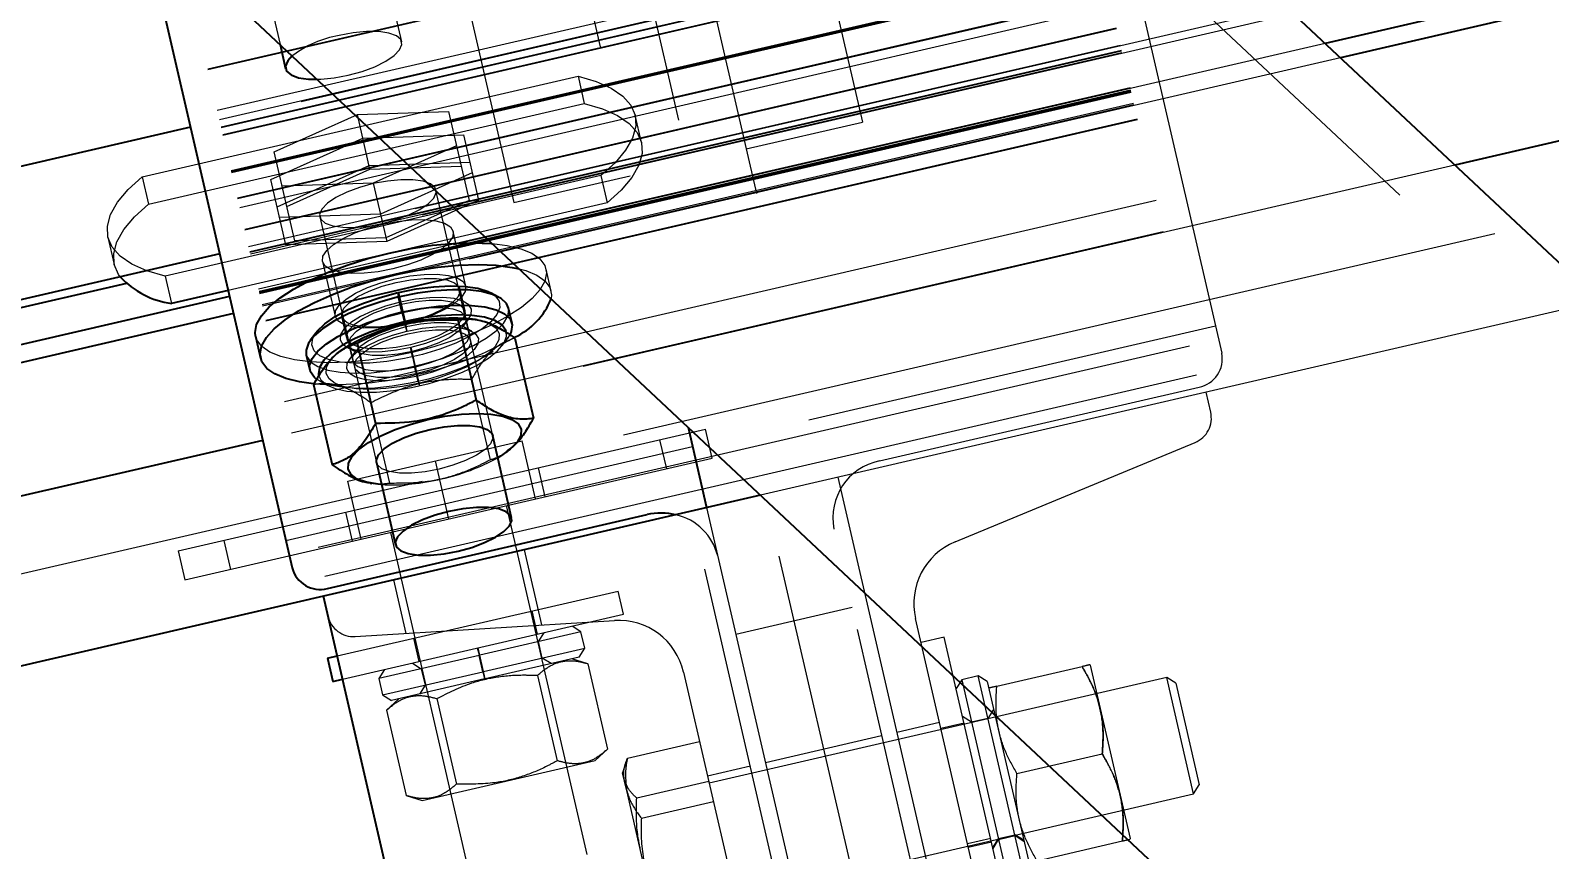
# Model space of a CAD drawing. Header units: millimetres. Extents: x 1293 to 41893, y 1011 to 26911.
# Drawn here: x 11677.1 to 11785, y 5332.4 to 5390.5 of the extents above; entities that cross this region are included whole.
import ezdxf

# ---------------------------------------------------------------- set-up
doc = ezdxf.new("R2010")
doc.units = ezdxf.units.MM
doc.header["$LTSCALE"] = 50
doc.linetypes.add('HIDDEN', pattern=[1.905, 1.27, -0.635])
doc.layers.add('CAPA_1', color=7, linetype='Continuous')
doc.layers.add('STRUC', color=4, linetype='Continuous')
doc.styles.add('SLDTEXTSTYLE0', font='TXT', dxfattribs={"width": 0.75})
doc.dimstyles.new('SLDDIMSTYLE0', dxfattribs={"dimtxt": 100, "dimasz": 100, "dimexe": 0, "dimexo": 0.0625, "dimgap": 25, "dimtad": 2, "dimdec": 0, "dimlfac": 1.5, "dimrnd": 1e-09, "dimzin": 12, "dimdsep": 46, "dimtxsty": 'SLDTEXTSTYLE0', "dimsah": 1, "dimcen": 0.09, "dimadec": 0, "dimazin": 3, "dimtfac": 1, "dimtdec": 0, "dimtofl": 0, "dimtmove": 0, "dimatfit": 3, "dimfxl": 1, "dimfrac": 2, "dimtolj": 1, "dimtzin": 12, "dimarcsym": 0})
doc.dimstyles.new('SLDDIMSTYLE1', dxfattribs={"dimtxt": 100, "dimasz": 100, "dimexe": 0, "dimexo": 0.0625, "dimgap": 25, "dimtad": 2, "dimdec": 4, "dimlfac": 75, "dimzin": 12, "dimdsep": 46, "dimtxsty": 'SLDTEXTSTYLE0', "dimsah": 1, "dimcen": 0.09, "dimadec": 0, "dimazin": 3, "dimtfac": 1, "dimtdec": 0, "dimtofl": 0, "dimtmove": 0, "dimatfit": 3, "dimfxl": 1, "dimfrac": 2, "dimtolj": 1, "dimtzin": 12, "dimarcsym": 0})

# ---------------------------------------------------------------- blocks, each defined once
blk = doc.blocks.new('_D_3')
at = {"layer": 'CAPA_1', "transparency": 16777216}
blk.add_arc((9899.27, 4708.49), 5214.32, 0, 13, dxfattribs=at)
for points in [[(14979.94, 5881.46), (14986.48, 5780.49), (15016.52, 5787.13)], [(15113.58, 4708.49), (15128.01, 4808.64), (15097.24, 4808.34)]]:
    blk.add_solid(points, dxfattribs=at)
at = {"layer": 'CAPA_1', "transparency": 16777216, "insert": (15196.76, 5413.27), "char_height": 100, "attachment_point": 1, "rotation": 276.5, "style": 'SLDTEXTSTYLE0'}
blk.add_mtext('13°', dxfattribs=at)
blk = doc.blocks.new('_D_5')
at = {"layer": 'CAPA_1', "transparency": 16777216}
for p, q in [((11574.4, 7831.18), (17588.06, 7831.18)), ((17538.06, 7831.18), (17538.06, 4708.49)), ((16485.16, 4708.49), (17588.06, 4708.49))]:
    blk.add_line(p, q, dxfattribs=at)
for points in [[(17538.06, 7831.18), (17522.68, 7731.18), (17553.45, 7731.18)], [(17538.06, 4708.49), (17553.45, 4808.49), (17522.68, 4808.49)]]:
    blk.add_solid(points, dxfattribs=at)
at = {"layer": 'CAPA_1', "transparency": 16777216, "insert": (17409.15, 6122.06), "char_height": 100, "attachment_point": 1, "rotation": 90, "style": 'SLDTEXTSTYLE0'}
blk.add_mtext('4684', dxfattribs=at)

msp = doc.modelspace()

# ---------------------------------------------------------------- linework, layer by layer
at = {"color": 1, "linetype": 'HIDDEN', "lineweight": 18}
for p, q in [((12029.0875821, 5470.2557909), (11237.1195934, 5287.4155739)), ((12030.000852, 5466.2999843), (11238.0328633, 5283.4597674)), ((12030.0104666, 5466.2583387), (11238.042478, 5283.4181218)), ((12030.6782263, 5463.3659541), (11238.7102376, 5280.5257371)), ((12030.8302167, 5462.7076111), (11238.862228, 5279.8673941)), ((12030.9515362, 5462.1821185), (11238.9835476, 5279.3419015)), ((12030.9611509, 5462.1404729), (11238.9931622, 5279.3002559)), ((12031.0757266, 5461.6441909), (11239.107738, 5278.8039739)), ((12031.0853413, 5461.6025453), (11239.1173526, 5278.7623283)), ((12031.664379, 5459.0944571), (11239.6963904, 5276.2542401)), ((12031.6739937, 5459.0528115), (11239.706005, 5276.2125945)), ((12031.6887427, 5458.9889266), (11239.720754, 5276.1487096)), ((12031.6983573, 5458.947281), (11239.7303686, 5276.107064)), ((12032.1118103, 5457.1564194), (11240.1438216, 5274.3162024)), ((12032.1214249, 5457.1147738), (11240.1534363, 5274.2745568)), ((12032.2688704, 5456.4761173), (11240.3008818, 5273.6359003)), ((12032.6247289, 5454.9347248), (11240.6567402, 5272.0945078)), ((12032.6343435, 5454.8930792), (11240.6663549, 5272.0528622)), ((12032.9065754, 5453.7139137), (11240.9385867, 5270.8736967)), ((12032.9902852, 5453.3513267), (11241.0222965, 5270.5111098)), ((12032.9998998, 5453.3096811), (11241.0319111, 5270.4694642)), ((12033.0299465, 5453.1795344), (11241.0619579, 5270.3393175)), ((11703.2856943, 5451.1995261), (11723.800783, 5362.3389143)), ((12033.6018389, 5450.7023966), (11241.6338502, 5267.8621796)), ((12033.6429626, 5450.5242702), (11241.6749739, 5267.6840532)), ((12033.6525772, 5450.4826246), (11241.6845886, 5267.6424076)), ((12033.6673262, 5450.4187397), (11241.6993376, 5267.5785227)), ((12033.6769409, 5450.3770941), (11241.7089522, 5267.5368771)), ((12033.8595146, 5449.5862805), (11241.8915259, 5266.7460635)), ((12033.8836853, 5449.4815855), (11241.9156967, 5266.6413685)), ((12034.1147575, 5448.480702), (11242.1467688, 5265.640485)), ((12034.1243721, 5448.4390564), (11242.1563835, 5265.5988395)), ((11708.83033, 5446.001979), (11738.4794014, 5317.5777417)), ((12035.4501587, 5442.6964437), (11243.4821701, 5259.8562267)), ((12035.960044, 5440.487888), (11243.9920553, 5257.6476711)), ((11714.3749657, 5440.804432), (11746.67758, 5300.8864376)), ((12037.8344289, 5432.3690348), (11245.8664403, 5249.5288179)), ((12038.3105753, 5430.3066182), (11246.3425867, 5247.4664012)), ((11725.9264054, 5428.4074669), (11736.1813253, 5383.9885286)), ((11700.9346098, 5423.7453748), (11711.4323257, 5378.2747718)), ((11966.7013373, 5418.9229486), (11707.6438309, 5359.1148107)), ((11703.4802684, 5389.6768667), (11698.1110933, 5412.933319)), ((11689.8614267, 5411.0287334), (11694.833336, 5389.4930284)), ((11753.1874155, 5404.4216024), (11761.6898029, 5367.5937162)), ((11758.200599, 5399.7222391), (11688.4737977, 5383.6245386)), ((11766.79102, 5391.6695698), (11683.9283542, 5372.539216)), ((11766.3092289, 5392.1212012), (11690.5501564, 5374.6308412)), ((11769.0243833, 5389.5760127), (11691.2454199, 5371.6193241)), ((11770.1250548, 5388.5442422), (11691.5272663, 5370.398513)), ((11685.0528086, 5380.1051483), (11715.9890581, 5387.2473442)), ((11715.9890581, 5387.2473442), (11716.4364894, 5385.3093066)), ((11685.5002398, 5378.1671106), (11716.4364894, 5385.3093066)), ((11694.4184431, 5381.8806725), (11700.3236257, 5384.5308796)), ((11700.3236257, 5384.5308796), (11706.792943, 5384.7375509)), ((11701.2184882, 5380.6548042), (11700.3236257, 5384.5308796)), ((11706.792943, 5384.7375509), (11708.2519402, 5378.4179397)), ((11720.4986479, 5382.5322032), (11720.0512166, 5384.4702409)), ((11727.9316588, 5382.083943), (11736.1813253, 5383.9885286)), ((11694.186681, 5379.920937), (11700.7118302, 5382.8493811)), ((11700.7118302, 5382.8493811), (11707.8603409, 5383.0777502)), ((11707.8603409, 5383.0777502), (11708.9311336, 5378.4396374)), ((11695.8774403, 5375.5610613), (11694.4184431, 5381.8806725)), ((11707.3570776, 5382.2940151), (11701.4518951, 5379.643808)), ((11778.2336847, 5380.9432044), (11693.603625, 5361.4048156)), ((11694.6341122, 5377.9828993), (11701.1592615, 5380.9113434)), ((11701.1592615, 5380.9113434), (11708.3077721, 5381.1397125)), ((11701.2184882, 5380.6548042), (11707.6878055, 5380.8614755)), ((11685.0528086, 5380.1051483), (11685.5002398, 5378.1671106)), ((11717.6175747, 5380.1934639), (11686.6813252, 5373.0512679)), ((11695.2574737, 5375.2828243), (11694.186681, 5379.920937)), ((11701.4518951, 5379.643808), (11694.9825778, 5379.4371367)), ((11695.3133056, 5378.0045971), (11701.2184882, 5380.6548042)), ((11701.4518951, 5379.643808), (11702.4059843, 5375.5111934)), ((11708.4837023, 5380.3776751), (11701.9585531, 5377.4492311)), ((11711.4323257, 5378.2747718), (11719.6819922, 5380.1793574)), ((11717.6175747, 5380.1934639), (11718.065006, 5378.2554262)), ((11709.9323223, 5361.7299507), (11705.9074562, 5379.1635612)), ((11718.065006, 5378.2554262), (11691.1480329, 5372.0411533)), ((11708.2519402, 5378.4179397), (11702.3467576, 5375.7677326)), ((11708.9311336, 5378.4396374), (11702.4059843, 5375.5111934)), ((11701.9585531, 5377.4492311), (11694.8100424, 5377.220862)), ((11697.6577896, 5377.2589756), (11701.6826557, 5359.8253651)), ((11682.6191667, 5375.8283713), (11683.0665979, 5373.8903336)), ((11702.4059843, 5375.5111934), (11695.2574737, 5375.2828243)), ((11702.3467576, 5375.7677326), (11695.8774403, 5375.5610613)), ((11708.022539, 5372.3544945), (11707.1276765, 5376.2305699)), ((11697.8468016, 5374.0879111), (11698.7416641, 5370.2118357)), ((11714.0774959, 5372.003594), (11713.7195509, 5373.5540241)), ((11686.6813252, 5373.0512679), (11687.1287564, 5371.1132302)), ((11707.9727427, 5370.5942006), (11707.6147977, 5372.1446308)), ((11788.5467811, 5371.2756974), (11728.9460085, 5357.5157748)), ((11699.2001378, 5370.2019535), (11699.5580828, 5368.6515233)), ((11707.8694139, 5369.5148356), (11708.2526136, 5370.0460319)), ((11708.2874537, 5369.0052104), (11708.0351025, 5370.0982637)), ((11703.8356705, 5369.150654), (11703.708225, 5369.6499551)), ((11703.7238335, 5369.6535957), (11703.7685842, 5369.4597591)), ((11703.8724578, 5369.1591992), (11703.7565654, 5369.6611839)), ((11703.8356705, 5369.150654), (11703.7685842, 5369.4597591)), ((11708.4600545, 5369.1475066), (11707.8827758, 5369.456959)), ((11732.3678229, 5362.8688051), (11761.2416558, 5369.5348547)), ((11699.5468379, 5368.0361452), (11700.1241166, 5367.7266928)), ((11699.7194386, 5368.1784414), (11699.9717899, 5367.0853882)), ((11704.2389537, 5367.3324194), (11704.0976245, 5368.0160066)), ((11704.1728305, 5367.708776), (11704.0976245, 5368.0160066)), ((11704.7674905, 5365.2823865), (11704.1344346, 5368.0244527)), ((11710.637622, 5368.1639844), (11711.0208216, 5368.6951808)), ((11699.0721073, 5367.7145939), (11699.069068, 5367.7123989)), ((11700.1374785, 5367.6688162), (11699.7542788, 5367.1376199)), ((11704.1728305, 5367.708776), (11704.4251817, 5366.6157228)), ((11704.2389537, 5367.3324194), (11704.3874633, 5366.6706311)), ((11704.6398145, 5365.5775779), (11704.3874633, 5366.6706311)), ((11697.6509632, 5365.6085057), (11698.2282418, 5365.2990533)), ((11704.5736913, 5365.9539345), (11704.4251817, 5366.6157228)), ((11704.5736913, 5365.9539345), (11704.7150206, 5365.2703473)), ((11704.6398145, 5365.5775779), (11704.7150206, 5365.2703473)), ((11737.3875187, 5359.9450225), (11760.0774015, 5365.1833948)), ((11760.9028561, 5363.3965548), (11760.5747266, 5364.8178397)), ((11708.7656768, 5364.262948), (11709.7427868, 5360.0306198)), ((11701.6208368, 5362.6134317), (11702.5979468, 5358.3811035)), ((11687.5995746, 5353.5635558), (11725.0316246, 5362.2054254)), ((11699.6522033, 5358.518468), (11712.0267031, 5361.3753464)), ((11712.9789959, 5357.2505132), (11712.0267031, 5361.3753464)), ((11721.7837243, 5361.4555886), (11722.2598707, 5359.3931719)), ((11725.507771, 5360.1430088), (11725.0316246, 5362.2054254)), ((11695.2443234, 5354.29817), (11724.1181563, 5360.9642195)), ((11742.7593311, 5354.2107724), (11759.7996297, 5361.2562064)), ((11688.075721, 5351.5011391), (11725.507771, 5360.1430088)), ((11705.8394532, 5359.9469072), (11706.791746, 5355.822074)), ((11713.1524295, 5359.4628972), (11713.6285759, 5357.4004805)), ((11704.9205799, 5358.4860986), (11573.4454658, 5328.1326769)), ((11700.6044961, 5354.3936348), (11699.6522033, 5358.518468)), ((11701.2250173, 5358.3739567), (11701.2287112, 5358.3733161)), ((11734.439783, 5358.7841126), (11749.6764677, 5292.7867802)), ((11699.4787696, 5356.306084), (11699.954916, 5354.2436674)), ((11716.630336, 5332.0253671), (11710.9165792, 5356.7743668)), ((11739.283187, 5290.3873023), (11724.0465023, 5356.3846347)), ((11725.1183094, 5356.6320808), (11738.4279134, 5298.981852)), ((11702.6669127, 5354.8697812), (11708.3806695, 5330.1207815)), ((11690.8474748, 5354.3133926), (11691.3236212, 5352.250976)), ((11687.5995746, 5353.5635558), (11688.075721, 5351.5011391)), ((11713.4142385, 5348.3081794), (11712.1820202, 5353.6455031)), ((11698.8908456, 5346.1091498), (11718.8329529, 5350.713148)), ((11702.9011454, 5351.5028444), (11703.7762278, 5347.7124459)), ((11719.21387, 5349.0632147), (11718.8329529, 5350.713148)), ((11735.4453346, 5349.5386376), (11727.195668, 5347.634052)), ((11699.2717627, 5344.4592165), (11719.21387, 5349.0632147)), ((11700.1695285, 5347.4895128), (11718.5737624, 5348.6270939)), ((11713.1091168, 5347.6538214), (11712.7281997, 5349.3037547)), ((11750.2368869, 5304.2100549), (11739.9511184, 5348.7626128)), ((11704.3135398, 5347.3610774), (11704.6944569, 5345.7111441)), ((11716.1980334, 5347.8238681), (11709.0208235, 5346.1668786)), ((11713.1786554, 5347.1267897), (11713.575223, 5347.7614305)), ((11716.1980334, 5347.8238681), (11715.5633926, 5348.2204356)), ((11716.4665799, 5346.6606651), (11716.1980334, 5347.8238681)), ((11741.9937195, 5347.4426989), (11740.3437862, 5347.0617817)), ((11750.0544656, 5312.5277715), (11741.9937195, 5347.4426989)), ((11708.8493333, 5346.6703729), (11708.96431, 5346.1538314)), ((11708.9880846, 5346.1593202), (11708.8649881, 5346.6739871)), ((11709.4084066, 5344.4880714), (11708.9017869, 5346.6824827)), ((11709.28937, 5345.0036756), (11716.4665799, 5346.6606651)), ((11713.447202, 5345.9635867), (11713.1786554, 5347.1267897)), ((11716.0700124, 5346.0260243), (11716.4665799, 5346.6606651)), ((11708.96431, 5346.1538314), (11701.8436136, 5344.5098891)), ((11702.2401811, 5345.1445299), (11701.8436136, 5344.5098891)), ((11704.2283508, 5345.603535), (11704.8629915, 5345.2069675)), ((11704.8629915, 5345.2069675), (11705.1315381, 5344.0437645)), ((11709.2328566, 5344.9906284), (11708.96431, 5346.1538314)), ((11708.9880846, 5346.1593202), (11709.2566312, 5344.9961173)), ((11716.0700124, 5346.0260243), (11709.4084066, 5344.4880714)), ((11714.0818427, 5345.5670192), (11713.447202, 5345.9635867)), ((11716.6863188, 5345.5583199), (11715.549548, 5345.9058657)), ((11716.6863188, 5345.5583199), (11718.0854293, 5339.498107)), ((11745.7197278, 5343.9582282), (11751.7795777, 5345.3572548)), ((11752.3695268, 5345.4448892), (11752.3322611, 5345.4848519)), ((11755.2051153, 5333.1626064), (11752.3695268, 5345.4448892)), ((11701.8436136, 5344.5098891), (11702.1121601, 5343.3466861)), ((11702.1121601, 5343.3466861), (11709.2328566, 5344.9906284)), ((11709.355953, 5344.4759616), (11702.7468009, 5342.9501186)), ((11705.1315381, 5344.0437645), (11704.7349705, 5343.4091237)), ((11709.2328566, 5344.9906284), (11709.355953, 5344.4759616)), ((11709.3716079, 5344.4795758), (11709.2566312, 5344.9961173)), ((11709.3716079, 5344.4795758), (11709.355953, 5344.4759616)), ((11713.1145695, 5344.7335255), (11714.5135961, 5338.6736755)), ((11723.4860832, 5344.9613599), (11733.7718516, 5300.408802)), ((11757.7894272, 5344.5723942), (11725.3071901, 5337.0732789)), ((11743.2330662, 5344.4268622), (11742.8364987, 5343.7922214)), ((11744.3962692, 5344.6954087), (11743.2330662, 5344.4268622)), ((11743.2330662, 5344.4268622), (11749.8463273, 5315.7816814)), ((11751.0095303, 5316.050228), (11744.3962692, 5344.6954087)), ((11745.03091, 5344.2988412), (11744.3962692, 5344.6954087)), ((11745.03091, 5344.2988412), (11748.1068157, 5330.9756297)), ((11759.6940128, 5336.3227277), (11757.7894272, 5344.5723942)), ((11758.424068, 5344.1758267), (11757.7894272, 5344.5723942)), ((11758.424068, 5344.1758267), (11760.0905804, 5336.9573684)), ((11702.1121601, 5343.3466861), (11702.7468009, 5342.9501186)), ((11703.2672652, 5343.0702772), (11702.3978964, 5342.2595777)), ((11705.9697295, 5343.0840092), (11707.3687561, 5337.0241592)), ((11745.1670444, 5343.8306312), (11745.1510686, 5343.7783769)), ((11702.3978964, 5342.2595777), (11703.7970068, 5336.1993647)), ((11745.4899151, 5342.3106715), (11745.0933475, 5341.6760308)), ((11741.6531888, 5341.390136), (11738.6173115, 5340.6892485)), ((11743.4031129, 5341.3379456), (11741.7531796, 5340.9570285)), ((11743.9301445, 5341.4074842), (11743.2955038, 5341.8040518)), ((11745.0933475, 5341.6760308), (11743.9301445, 5341.4074842)), ((11719.5013427, 5338.8621078), (11724.6213115, 5340.0441457)), ((11737.5455045, 5340.4418023), (11729.2958379, 5338.5372167)), ((11704.9337776, 5335.851819), (11717.2160604, 5338.6874074)), ((11717.2160604, 5338.6874074), (11718.0854293, 5339.498107)), ((11747.1479855, 5337.7709364), (11753.2081984, 5339.1700468)), ((11719.3488943, 5338.4489831), (11719.1585246, 5337.8263121)), ((11719.4346262, 5336.6303849), (11719.1585246, 5337.8263121)), ((11728.2240308, 5338.2897706), (11725.1881535, 5337.5888831)), ((11719.4486772, 5336.5695232), (11719.4346262, 5336.6303849)), ((11720.7418715, 5330.9680835), (11719.4486772, 5336.5695232)), ((11720.1538922, 5336.035605), (11725.2738611, 5337.2176429)), ((11759.6940128, 5336.3227277), (11760.0905804, 5336.9573684)), ((11703.7970068, 5336.1993647), (11704.9337776, 5335.851819)), ((11720.4869645, 5334.5929105), (11725.6069334, 5335.7749484)), ((11727.2117757, 5328.8236124), (11759.6940128, 5336.3227277)), ((11745.836317, 5333.1509443), (11746.99952, 5333.4194909)), ((11745.8375578, 5333.1455699), (11747.0007607, 5333.4141165)), ((11745.8499668, 5333.0918203), (11747.0131698, 5333.3603669)), ((11747.632468, 5333.0302551), (11746.99952, 5333.4194909)), ((11747.0007607, 5333.4141165), (11747.6338627, 5333.0242143)), ((11747.0131698, 5333.3603669), (11747.6478106, 5332.9637993)), ((11745.2930017, 5333.1519379), (11743.6430683, 5332.7710208)), ((11743.6958569, 5332.5423686), (11745.3457902, 5332.9232857)), ((11745.836317, 5333.1509443), (11745.4380567, 5332.5236354)), ((11745.4394514, 5332.5175945), (11745.8375578, 5333.1455699)), ((11745.4533993, 5332.4571796), (11745.8499668, 5333.0918203)), ((11748.5766061, 5331.5837284), (11754.6364561, 5332.982755)), ((11755.1891395, 5333.110352), (11755.2051153, 5333.1626064))]:
    msp.add_line(p, q, dxfattribs=at)
at = {"color": 7, "linetype": 'Continuous', "lineweight": 25}
for p, q in [((11913.9864167, 5423.0431352), (11769.0243833, 5389.5760127)), ((11914.2682632, 5421.822324), (11770.1250548, 5388.5442422)), ((11916.3446218, 5412.8286266), (11778.2336847, 5380.9432044)), ((11684.9883333, 5398.7217439), (11695.6924706, 5352.3570314)), ((11694.833336, 5389.4930284), (11695.2306018, 5387.7722811)), ((11688.4737977, 5383.6245386), (11581.2330045, 5358.8660507)), ((11690.5501564, 5374.6308412), (11583.3093631, 5349.8723532)), ((11683.9283542, 5372.539216), (11586.1180324, 5349.9579239)), ((11691.2454199, 5371.6193241), (11584.0046266, 5346.8608362)), ((11691.1480329, 5372.0411533), (11687.1287564, 5371.1132302)), ((11703.1869646, 5371.8890848), (11703.2540509, 5371.5799797)), ((11703.1869646, 5371.8890848), (11703.3596036, 5371.2127261)), ((11703.7154688, 5369.8391932), (11703.2394019, 5371.9012653)), ((11703.5064021, 5370.4869264), (11703.2540509, 5371.5799797)), ((11703.516233, 5370.5528124), (11703.3596036, 5371.2127261)), ((11710.3559292, 5371.5751461), (11709.7786505, 5371.8845986)), ((11691.5272663, 5370.398513), (11584.2864731, 5345.640025)), ((11703.5064021, 5370.4869264), (11703.6630315, 5369.8270127)), ((11703.516233, 5370.5528124), (11703.7238335, 5369.6535957)), ((11707.4510218, 5369.9573443), (11708.7656768, 5364.262948)), ((11708.8239513, 5369.9644911), (11708.7028947, 5369.9854842)), ((11711.3068317, 5369.7022888), (11711.0544805, 5370.795342)), ((11697.3692704, 5369.0196674), (11696.9860708, 5368.4884711)), ((11703.708225, 5369.6499551), (11703.6630315, 5369.8270127)), ((11703.7565654, 5369.6611839), (11703.7154688, 5369.8391932)), ((11693.0953846, 5368.7925601), (11693.4533296, 5367.24213)), ((11699.1686702, 5367.7843351), (11699.0721073, 5367.7145939)), ((11700.3061819, 5368.307828), (11701.6208368, 5362.6134317)), ((11711.5113287, 5368.6659637), (11712.8260624, 5362.9712263)), ((11696.7000607, 5367.4813631), (11696.9524119, 5366.3883098)), ((11697.2229062, 5365.3672215), (11698.5376399, 5359.6724841)), ((11693.603625, 5361.4048156), (11586.3628317, 5336.6463276)), ((11711.2766313, 5355.9071089), (11709.9323223, 5361.7299507)), ((11723.800783, 5362.3389143), (11725.1183094, 5356.6320808)), ((11710.8802984, 5360.5541127), (11710.9799006, 5360.6260489)), ((11701.6826557, 5359.8253651), (11703.0269647, 5354.0025233)), ((11701.2287112, 5358.3733161), (11701.3460739, 5358.3529636)), ((11728.9460085, 5357.5157748), (11461.5300955, 5295.7779467)), ((11698.1983027, 5350.8974791), (11720.8881856, 5356.1358514)), ((11717.107382, 5267.204662), (11697.9115587, 5350.3509075)), ((11698.2087865, 5345.9516841), (11698.8908456, 5346.1091498)), ((11698.2087865, 5345.9516841), (11698.5897037, 5344.3017508)), ((11698.5897037, 5344.3017508), (11699.2717627, 5344.4592165))]:
    msp.add_line(p, q, dxfattribs=at)
at = {"color": 1, "linetype": 'HIDDEN', "lineweight": 18, "flags": 128}
for points in [[(11697.4673404, 5387.02391), (11697.7269254, 5387.0328412), (11698.6845368, 5387.1268938), (11699.6811384, 5387.3137978), (11700.6588113, 5387.582691), (11701.5607366, 5387.9179463), (11702.3344979, 5388.3000798), (11702.9351269, 5388.7068834), (11703.3277172, 5389.114715), (11703.4894529, 5389.4998731), (11703.4109345, 5389.8399737), (11703.0967252, 5390.1152512), (11702.5650857, 5390.3097077), (11701.846913, 5390.4120419), (11700.9839447, 5390.4163066), (11700.0263333, 5390.322254), (11699.0297318, 5390.13535)], [(11715.9890581, 5387.2473442), (11717.2826488, 5386.8715863), (11718.349714, 5386.3982948), (11719.1743783, 5385.8345112), (11719.7443726, 5385.1886235), (11720.0512166, 5384.4702409), (11720.0903453, 5383.6900514), (11719.8611763, 5382.8596623), (11719.3671194, 5381.991428), (11718.6155248, 5381.0982658), (11717.6175747, 5380.1934639)], [(11716.4364894, 5385.3093066), (11717.73008, 5384.9335486), (11718.7971453, 5384.4602571), (11719.6218096, 5383.8964735), (11720.1918039, 5383.2505858), (11720.4986479, 5382.5322032), (11720.5377765, 5381.7520137), (11720.3086076, 5380.9216246), (11719.8145506, 5380.0533903), (11719.0629561, 5379.1602281), (11718.065006, 5378.2554262)], [(11686.6813252, 5373.0512679), (11685.3877345, 5373.4270259), (11684.3206693, 5373.9003174), (11683.4960049, 5374.4641009), (11682.9260107, 5375.1099887), (11682.6191667, 5375.8283713), (11682.580038, 5376.6085608), (11682.809207, 5377.4389499), (11683.3032639, 5378.3071842), (11684.0548584, 5379.2003464), (11685.0528086, 5380.1051483)], [(11702.1083262, 5376.8004923), (11703.0859991, 5377.0693855), (11703.9879245, 5377.4046408), (11704.7616857, 5377.7867743), (11705.3623147, 5378.1935779), (11705.754905, 5378.6014095), (11705.9166407, 5378.9865676), (11705.8381223, 5379.3266682), (11705.523913, 5379.6019457), (11704.9922736, 5379.7964022), (11704.2741009, 5379.8987364), (11703.4111325, 5379.9030011), (11702.4535211, 5379.8089485), (11701.4569196, 5379.6220445), (11700.4792467, 5379.3531513), (11699.5773213, 5379.017896), (11698.8035601, 5378.6357625), (11698.2029311, 5378.2289589), (11697.8103408, 5377.8211273), (11697.6486051, 5377.4359691), (11697.7271235, 5377.0958686), (11698.0413328, 5376.8205911), (11698.5729722, 5376.6261346), (11699.2911449, 5376.5238004), (11700.1541133, 5376.5195357), (11701.1117247, 5376.6135883), (11702.1083262, 5376.8004923)], [(11683.4928654, 5373.0015372), (11683.3734419, 5373.171951), (11683.0665979, 5373.8903336), (11683.0274693, 5374.6705231), (11683.2566382, 5375.5009122), (11683.7506952, 5376.3691465), (11684.5022897, 5377.2623087), (11685.5002398, 5378.1671106)], [(11697.8468016, 5374.0879111), (11697.8816118, 5374.4679397), (11698.1473673, 5374.882633), (11698.6307422, 5375.3111965), (11699.3074979, 5375.7321404), (11700.1436991, 5376.1243566), (11701.0974152, 5376.4681779), (11702.1208228, 5376.7463636), (11703.1626041, 5376.9449643), (11704.1705198, 5377.0540214), (11705.0940287, 5377.0680663), (11705.8868223, 5376.9863946), (11706.5091467, 5376.8131019), (11706.9297957, 5376.5568776), (11707.1276765, 5376.2305699), (11707.0928663, 5375.8505414), (11706.8271108, 5375.4358481), (11706.3437359, 5375.0072845), (11705.6669802, 5374.5863407), (11704.830779, 5374.1941245), (11703.8770629, 5373.8503032), (11702.8536553, 5373.5721175), (11701.811874, 5373.3735167), (11700.8039583, 5373.2644597), (11699.8804494, 5373.2504148), (11699.0876558, 5373.3320864), (11698.4653314, 5373.5053792), (11698.0446824, 5373.7616035), (11697.8468016, 5374.0879111)], [(11709.8973862, 5375.3719726), (11710.9620973, 5375.2336346), (11711.9308646, 5374.9985366), (11712.7092333, 5374.677989), (11713.279816, 5374.2791522), (11713.6298667, 5373.8109357), (11713.7515659, 5373.2837986), (11713.642195, 5372.7095162), (11713.3041972, 5372.1009171), (11712.7451229, 5371.4715964), (11711.9774608, 5370.8356121), (11711.0183592, 5370.207171), (11709.8892428, 5369.6003115), (11708.6153343, 5369.0285897), (11707.2250907, 5368.5047771), (11705.7495677, 5368.0405747), (11704.221726, 5367.646352)], [(11698.7416641, 5370.2118357), (11698.7764743, 5370.5918643), (11699.0422299, 5371.0065576), (11699.5256047, 5371.4351211), (11700.2023604, 5371.856065), (11701.0385616, 5372.2482812), (11701.9922777, 5372.5921025), (11703.0156853, 5372.8702882), (11704.0574666, 5373.068889), (11705.0653823, 5373.177946), (11705.9888912, 5373.1919909), (11706.7816849, 5373.1103192), (11707.4040092, 5372.9370265), (11707.8246583, 5372.6808022), (11708.022539, 5372.3544945), (11707.9877288, 5371.974466), (11707.7219733, 5371.5597727), (11707.2385984, 5371.1312091), (11706.5618427, 5370.7102653), (11705.7256415, 5370.3180491), (11704.7719255, 5369.9742278), (11703.7485178, 5369.6960421), (11702.7067365, 5369.4974413), (11701.6988208, 5369.3883843), (11700.7753119, 5369.3743394), (11699.9825183, 5369.456011), (11699.360194, 5369.6293038), (11698.9395449, 5369.8855281), (11698.7416641, 5370.2118357)], [(11711.80753, 5373.5814018), (11712.2888096, 5373.4481065), (11713.0671783, 5373.1275588), (11713.637761, 5372.7287221), (11713.9878117, 5372.2605055), (11714.1095109, 5371.7333684), (11714.0830928, 5371.4482869)], [(11703.7396851, 5369.7343005), (11702.7231515, 5369.5436585), (11701.7463879, 5369.4477248), (11700.8661602, 5369.4520748), (11700.1336241, 5369.5564557), (11699.5913518, 5369.7548013), (11699.2708584, 5370.0355844), (11699.1907696, 5370.3824869), (11699.35574, 5370.7753482), (11699.7561821, 5371.1913365), (11700.3688237, 5371.6062761), (11701.1580601, 5371.9960523), (11702.078024, 5372.3380127), (11703.0752504, 5372.6122837), (11704.091784, 5372.8029258), (11705.0685476, 5372.8988595), (11705.9487753, 5372.8945095), (11706.6813114, 5372.7901286), (11707.2235837, 5372.591783), (11707.5440771, 5372.3109999), (11707.6241659, 5371.9640974), (11707.4591955, 5371.5712361), (11707.0587534, 5371.1552478), (11706.4461118, 5370.7403081), (11705.6568754, 5370.3505319), (11704.7369115, 5370.0085716), (11703.7396851, 5369.7343005)], [(11709.7786505, 5371.8845986), (11710.1117406, 5371.6577061), (11710.3928245, 5371.2716852), (11710.4349745, 5370.8262204), (11710.2366712, 5370.3373716), (11709.8050639, 5369.8227632), (11709.155713, 5369.3009478), (11708.312029, 5368.7907381), (11707.3044289, 5368.3105285), (11706.169239, 5367.8776316), (11704.9473854, 5367.5076543), (11703.682919, 5367.2139353), (11702.4214267, 5367.0070637), (11701.2083882, 5366.8944977), (11700.0875365, 5366.8802958), (11699.0992808, 5366.9649697), (11698.2792502, 5367.1454669), (11697.6570086, 5367.41528), (11697.2549892, 5367.7646817), (11697.087686, 5368.1810751), (11697.1611305, 5368.6494482), (11697.3692704, 5369.0196674)], [(11703.3596036, 5371.2127261), (11702.3317747, 5370.9303819), (11701.375655, 5370.5826368), (11700.5390689, 5370.1868846), (11699.8638616, 5369.7629205), (11699.3838063, 5369.3319508), (11699.1229151, 5368.9155322), (11699.0942374, 5368.5344936), (11699.2992077, 5368.2078942), (11699.7275736, 5367.9520702), (11700.3579085, 5367.7798178), (11701.1586837, 5367.6997527), (11702.0898452, 5367.7158799), (11703.104817, 5367.8273925), (11704.1528313, 5368.0287129), (11705.1814672, 5368.3097713), (11706.1392733, 5368.6565092), (11706.9783411, 5369.0515832), (11707.6567011, 5369.4752321), (11708.1404224, 5369.9062653), (11708.4053096, 5370.3231229), (11708.4381134, 5370.7049541), (11708.2371929, 5371.0326601), (11707.8125979, 5371.2898491), (11707.1855665, 5371.463657), (11706.387462, 5371.54539), (11705.458205, 5371.5309599), (11704.444276, 5371.4210884), (11703.3963909, 5371.2212713)], [(11704.0976301, 5368.1838704), (11703.0810965, 5367.9932283), (11702.1043329, 5367.8972946), (11701.2241052, 5367.9016446), (11700.4915691, 5368.0060255), (11699.9492968, 5368.2043711), (11699.6288034, 5368.4851542), (11699.5487146, 5368.8320567), (11699.713685, 5369.224918), (11700.1141271, 5369.6409063), (11700.7267687, 5370.055846), (11701.5160052, 5370.4456222), (11702.435969, 5370.7875825), (11703.4331954, 5371.0618536), (11704.449729, 5371.2524956), (11705.4264926, 5371.3484293), (11706.3067203, 5371.3440793), (11707.0392564, 5371.2396984), (11707.5815287, 5371.0413528), (11707.9020221, 5370.7605698), (11707.9821109, 5370.4136672), (11707.8171405, 5370.0208059), (11707.4166984, 5369.6048176), (11706.8040569, 5369.189878), (11706.0148204, 5368.8001018), (11705.0948565, 5368.4581414), (11704.0976301, 5368.1838704)], [(11696.7000607, 5367.4813631), (11696.7380309, 5367.3590205), (11697.0183149, 5366.9653217), (11697.5185007, 5366.6412914), (11698.2225519, 5366.3973183), (11699.1078965, 5366.2412241), (11700.1461497, 5366.1780134), (11701.3040247, 5366.2097127), (11702.5443993, 5366.3353058), (11703.8275064, 5366.5507661), (11705.112209, 5366.8491858), (11706.3573188, 5367.2209973), (11707.522917, 5367.6542803), (11708.5716338, 5368.1351435), (11709.4698468, 5368.64817), (11710.1887589, 5369.1769121), (11710.7053212, 5369.7044179), (11711.0029727, 5370.2137754), (11711.0721704, 5370.6886542), (11711.0544805, 5370.795342)], [(11703.5489616, 5370.5604148), (11704.5522896, 5370.7486348), (11705.5164856, 5370.8435043), (11706.385654, 5370.8395235), (11707.1094075, 5370.7369234), (11707.6457893, 5370.5416517), (11707.9637043, 5370.2650286), (11708.0447227, 5369.9230904), (11707.8841476, 5369.5356598), (11707.4912878, 5369.1251967), (11706.888918, 5368.7154963), (11706.1119585, 5368.3303095), (11705.2054508, 5367.9919661), (11704.2219465, 5367.7200805), (11703.2184608, 5367.5304143), (11702.2531673, 5367.4339626), (11701.3820255, 5367.436317), (11700.6555368, 5367.5373409), (11700.1158168, 5367.7311779), (11699.794154, 5368.0065909), (11699.7091956, 5368.3476139), (11699.8658667, 5368.7344771), (11700.2550849, 5369.1447536), (11700.8542867, 5369.554659), (11701.6287353, 5369.9404306), (11702.533535, 5370.2797044), (11703.516233, 5370.5528124)], [(11708.7028947, 5369.9854842), (11709.0782482, 5369.9065591), (11709.7295859, 5369.6744469), (11710.1700187, 5369.3611081), (11710.382621, 5368.9785841), (11710.3592228, 5368.541575), (11710.1007231, 5368.0668749), (11709.617056, 5367.5727263), (11708.9268085, 5367.0781189), (11708.0565064, 5366.6020603), (11707.039595, 5366.1628451), (11705.9151536, 5365.7773522), (11704.7263938, 5365.4603958)], [(11697.5758835, 5366.0410916), (11697.7310561, 5365.7026096), (11698.1330754, 5365.3532079), (11698.755317, 5365.0833948), (11699.5753477, 5364.9028976), (11700.5636034, 5364.8182236), (11701.6844551, 5364.8324256), (11702.8974936, 5364.9449916), (11704.1589859, 5365.1518632), (11705.4234523, 5365.4455822), (11706.6453058, 5365.8155595), (11707.7804958, 5366.2484564), (11708.7880959, 5366.728666), (11709.6317798, 5367.2388757), (11710.2811308, 5367.760691), (11710.7127381, 5368.2752995), (11710.9110414, 5368.7641483), (11710.893464, 5369.1362519)], [(11703.8724578, 5369.1591992), (11704.9203428, 5369.3590163), (11705.9342718, 5369.4688878), (11706.8635288, 5369.4833179), (11707.6616333, 5369.4015849), (11708.2886648, 5369.227777), (11708.7132597, 5368.9705879), (11708.9141802, 5368.642882), (11708.8813765, 5368.2610508), (11708.6164892, 5367.8441932), (11708.132768, 5367.41316), (11707.454408, 5366.9895111), (11706.6153402, 5366.5944371), (11705.657534, 5366.2476992), (11704.6288981, 5365.9666408), (11703.5808839, 5365.7653204), (11702.565912, 5365.6538077), (11701.6347506, 5365.6376806), (11700.8339754, 5365.7177457), (11700.2036404, 5365.8899981), (11699.7752746, 5366.1458221), (11699.5703043, 5366.4724215), (11699.598982, 5366.8534601), (11699.8598732, 5367.2698787), (11700.3399284, 5367.7008484), (11701.0151358, 5368.1248125), (11701.8517219, 5368.5205647), (11702.8078415, 5368.8683098), (11703.8356705, 5369.150654)], [(11703.7685842, 5369.4597591), (11702.7858862, 5369.1866512), (11701.8810866, 5368.8473773), (11701.1066379, 5368.4616058), (11700.5074361, 5368.0517004), (11700.1182179, 5367.6414238), (11699.9615468, 5367.2545606), (11700.0465052, 5366.9135377), (11700.3681681, 5366.6381247), (11700.907888, 5366.4442877), (11701.6343767, 5366.3432637), (11702.5055185, 5366.3409093), (11703.470812, 5366.437361), (11704.4742977, 5366.6270272), (11705.4578021, 5366.8989129), (11706.3643098, 5367.2372562), (11707.1412693, 5367.622443), (11707.743639, 5368.0321435), (11708.1364988, 5368.4426066), (11708.2970739, 5368.8300372), (11708.2160555, 5369.1719754), (11707.8981405, 5369.4485984), (11707.3617588, 5369.6438701), (11706.6380052, 5369.7464703), (11705.7688369, 5369.750451), (11704.8046408, 5369.6555815), (11703.8013129, 5369.4673616)], [(11704.5671829, 5366.1500138), (11703.5705814, 5365.9631098), (11702.61297, 5365.8690572), (11701.7500016, 5365.8733219), (11701.031829, 5365.9756561), (11700.5001895, 5366.1701126), (11700.1859802, 5366.4453901), (11700.1074618, 5366.7854906), (11700.2691975, 5367.1706487), (11700.6617878, 5367.5784804), (11701.2624168, 5367.985284), (11702.036178, 5368.3674175), (11702.9381034, 5368.7026728), (11703.9157763, 5368.9715659), (11704.9123779, 5369.1584699), (11705.8699893, 5369.2525226), (11706.7329576, 5369.2482579), (11707.4511303, 5369.1459236), (11707.9827697, 5368.9514672), (11708.296979, 5368.6761896), (11708.3754974, 5368.3360891), (11708.2137617, 5367.950931), (11707.8211714, 5367.5430993), (11707.2205425, 5367.1362958), (11706.4467812, 5366.7541622), (11705.5448558, 5366.418907), (11704.5671829, 5366.1500138)], [(11711.1732657, 5368.9388252), (11710.9576725, 5368.6113647), (11710.6389225, 5368.2627685)], [(11704.221726, 5367.646352), (11702.6756952, 5367.3309153), (11701.146011, 5367.101311), (11699.6668439, 5366.9626679), (11698.2712362, 5366.9180833), (11696.9903635, 5366.968553), (11695.8528382, 5367.1129497), (11694.8840709, 5367.3480477), (11694.1057022, 5367.6685953), (11693.5351195, 5368.067432), (11693.1850688, 5368.5356486), (11693.0953846, 5368.7925601)], [(11704.7263938, 5365.4603958), (11703.518999, 5365.2241564), (11702.3393688, 5365.0777124), (11701.2328357, 5365.0266918), (11700.241923, 5365.0730551), (11699.404711, 5365.2150207), (11698.7533734, 5365.4471328), (11698.3129406, 5365.7604716), (11698.1003382, 5366.1429957), (11698.1237364, 5366.5800047), (11698.3822361, 5367.0547048), (11698.8659033, 5367.5488535), (11699.1686702, 5367.7843351)], [(11709.9634399, 5367.7167407), (11709.722198, 5367.5551168), (11708.823985, 5367.0420902), (11707.7752682, 5366.5612271), (11706.6096701, 5366.1279441), (11705.3645602, 5365.7561325), (11704.0798576, 5365.4577129), (11702.7967505, 5365.2422526), (11701.5563759, 5365.1166595), (11700.398501, 5365.0849601), (11699.3602477, 5365.1481708), (11698.4749032, 5365.304265), (11697.7708519, 5365.5482382), (11697.3884253, 5365.7745446)], [(11709.9323223, 5361.7299507), (11709.9415068, 5361.5529572), (11709.7797711, 5361.1677991), (11709.3871808, 5360.7599674), (11708.7865519, 5360.3531638), (11708.0127906, 5359.9710303), (11707.1108652, 5359.635775), (11706.1331923, 5359.3668819)], [(11706.1331923, 5359.3668819), (11705.1365908, 5359.1799779), (11704.1789794, 5359.0859252), (11703.316011, 5359.09019), (11702.5978384, 5359.1925242), (11702.0661989, 5359.3869806), (11701.7519896, 5359.6622582), (11701.6826557, 5359.8253651)]]:
    msp.add_lwpolyline(points, dxfattribs=at)
at = {"color": 7, "linetype": 'Continuous', "lineweight": 25, "flags": 128}
for points in [[(11695.7014217, 5388.679284), (11695.383153, 5388.3344328), (11695.2214173, 5387.9492747), (11695.2999357, 5387.6091741), (11695.614145, 5387.3338966), (11696.1457844, 5387.1394401), (11696.8639571, 5387.0371059), (11697.4673404, 5387.02391)], [(11693.0953846, 5368.7925601), (11693.0633696, 5369.0627857), (11693.1727405, 5369.6370681), (11693.5107383, 5370.2456672), (11694.0698126, 5370.8749878), (11694.8374747, 5371.5109721), (11695.7965763, 5372.1394132), (11696.9256927, 5372.7462728), (11698.1996012, 5373.3179945), (11699.5898448, 5373.8418072), (11701.0653678, 5374.3060096), (11702.5932095, 5374.7002323), (11704.1392403, 5375.015669), (11705.6689245, 5375.2452733), (11707.1480916, 5375.3839163), (11708.5436993, 5375.4285009), (11709.824572, 5375.3780312), (11709.8973862, 5375.3719726)], [(11697.2193812, 5365.4291153), (11696.2107832, 5365.5625195), (11695.2420159, 5365.7976175), (11694.4636472, 5366.1181651), (11693.8930645, 5366.5170019), (11693.5430138, 5366.9852184), (11693.4213146, 5367.5123556), (11693.5306855, 5368.0866379), (11693.8686833, 5368.695237), (11694.4277576, 5369.3245577), (11695.1954197, 5369.960542), (11696.1545213, 5370.5889831), (11697.2836377, 5371.1958426), (11698.5575462, 5371.7675644), (11699.9477898, 5372.291377), (11701.4233128, 5372.7555795), (11702.9511545, 5373.1498022), (11704.4971853, 5373.4652388), (11706.0268695, 5373.6948432), (11707.5060366, 5373.8334862), (11708.9016443, 5373.8780708), (11710.182517, 5373.8276011), (11711.3200423, 5373.6832044), (11711.80753, 5373.5814018)], [(11703.2394019, 5371.9012653), (11704.5080402, 5372.1508936), (11705.749905, 5372.3093804), (11706.9202243, 5372.3710119), (11707.9768052, 5372.3335661), (11708.8815555, 5372.1983931), (11709.6018568, 5371.9703661), (11709.7786505, 5371.8845986)], [(11711.0544805, 5370.795342), (11710.9106957, 5371.1138296), (11710.5237257, 5371.4756701), (11709.9236668, 5371.7625749), (11709.1297573, 5371.9653458), (11708.1674502, 5372.0774818), (11707.0675977, 5372.0953878), (11705.8654616, 5372.0184896), (11704.5995831, 5371.8492527), (11703.3105468, 5371.5931029)], [(11703.2540509, 5371.5799797), (11701.9849252, 5371.2419018), (11700.7764691, 5370.836383), (11699.6674264, 5370.3764245), (11698.6933535, 5369.8767727), (11697.8854797, 5369.3534468), (11697.2697059, 5368.8232248), (11696.8657742, 5368.303106), (11696.6866348, 5367.8097657), (11696.7000607, 5367.4813631)], [(11697.3692704, 5369.0196674), (11697.4726748, 5369.1529153), (11698.0110871, 5369.673325), (11698.7569564, 5370.1919154), (11699.6833923, 5370.6899901), (11700.7569946, 5371.1495924), (11701.9390574, 5371.5541524), (11703.1869646, 5371.8890848)], [(11703.562898, 5370.5000497), (11704.8519343, 5370.7561995), (11706.1178129, 5370.9254364), (11707.3199489, 5371.0023345), (11708.4198014, 5370.9844286), (11709.3821085, 5370.8722926), (11710.1760181, 5370.6695217), (11710.776077, 5370.3826168), (11711.1630469, 5370.0207763), (11711.3245216, 5369.595601), (11711.2553239, 5369.1207221), (11711.1732657, 5368.9388252)], [(11697.3884253, 5365.7745446), (11697.2706661, 5365.8722685), (11696.9903822, 5366.2659673), (11696.938986, 5366.7167124), (11697.1181254, 5367.2100528), (11697.5220572, 5367.7301716), (11698.1378309, 5368.2603935), (11698.9457047, 5368.7837194), (11699.9197776, 5369.2833712), (11701.0288204, 5369.7433298), (11702.2372764, 5370.1488485), (11703.5064021, 5370.4869264)], [(11710.893464, 5369.1362519), (11710.8688913, 5369.2096131), (11710.5878075, 5369.595634), (11710.0779237, 5369.908294), (11709.3576223, 5370.136321), (11708.452872, 5370.271494), (11707.3962911, 5370.3089397), (11706.2259719, 5370.2473083), (11704.9841071, 5370.0888215), (11703.7154688, 5369.8391932)], [(11703.6630315, 5369.8270127), (11702.4151242, 5369.4920803), (11701.2330614, 5369.0875203), (11700.1594591, 5368.627918), (11699.2330232, 5368.1298433), (11698.487154, 5367.6112529), (11697.9487417, 5367.0908432), (11697.6371973, 5366.5873761), (11697.5637528, 5366.1190029), (11697.5758835, 5366.0410916)], [(11702.0419037, 5358.2692912), (11701.8079324, 5358.2899232), (11700.9707204, 5358.4318887), (11700.3193828, 5358.6640009), (11699.87895, 5358.9773397), (11699.6663476, 5359.3598637), (11699.6897458, 5359.7968728), (11699.9482455, 5360.2715729), (11700.4319127, 5360.7657216), (11701.1221602, 5361.2603289), (11701.9924622, 5361.7363875), (11703.0093737, 5362.1756027), (11704.1338151, 5362.5610956), (11705.3225748, 5362.878052), (11706.5299696, 5363.1142915), (11707.7095998, 5363.2607354), (11708.816133, 5363.311756), (11709.8070456, 5363.2653927), (11710.6442576, 5363.1234272), (11711.2955952, 5362.891315), (11711.7360281, 5362.5779762), (11711.9486304, 5362.1954522), (11711.9252322, 5361.7584431), (11711.6667325, 5361.283743), (11711.1830654, 5360.7895943), (11710.4928179, 5360.294987), (11710.2915703, 5360.1738768)], [(11701.6826557, 5359.8253651), (11701.6734712, 5360.0023587), (11701.8352069, 5360.3875168), (11702.2277972, 5360.7953485), (11702.8284262, 5361.2021521), (11703.6021874, 5361.5842856), (11704.5041128, 5361.9195408), (11705.4817857, 5362.188434), (11706.4783873, 5362.375338), (11707.4359986, 5362.4693906), (11708.298967, 5362.4651259), (11709.0171397, 5362.3627917), (11709.5487791, 5362.1683353), (11709.8629884, 5361.8930577), (11709.9323223, 5361.7299507)], [(11706.8260947, 5356.3655921), (11705.8484218, 5356.096699), (11704.9464964, 5355.7614437), (11704.1727351, 5355.3793102), (11703.5721062, 5354.9725066), (11703.1795159, 5354.5646749), (11703.0177802, 5354.1795168), (11703.0962986, 5353.8394163), (11703.4105079, 5353.5641387), (11703.9421473, 5353.3696823), (11704.66032, 5353.2673481), (11705.5232883, 5353.2630834), (11706.4808997, 5353.357136), (11707.4775013, 5353.54404), (11708.4551742, 5353.8129332), (11709.3570996, 5354.1481884), (11710.1308608, 5354.5303219), (11710.7314898, 5354.9371255), (11711.1240801, 5355.3449572), (11711.2858158, 5355.7301153), (11711.2072974, 5356.0702158), (11710.8930881, 5356.3454934), (11710.3614486, 5356.5399498), (11709.643276, 5356.642284), (11708.7803076, 5356.6465488), (11707.8226962, 5356.5524961), (11706.8260947, 5356.3655921)]]:
    msp.add_lwpolyline(points, dxfattribs=at)
at = {"color": 1, "linetype": 'HIDDEN', "lineweight": 18}
for centre, radius, start, end in [((11700.2978379, 5382.7046851), 7.5380948, 99.684710769, 127.572031424), ((11699.719072, 5389.2698048), 23.6781392, 281.845768301, 299.81085342), ((11759.6761093, 5367.1963163), 2.0525323, 281.274564585, 11.163793202), ((11698.7888894, 5389.059978), 23.6829269, 266.200125602, 284.153050852), ((11759.0879294, 5362.977546), 1.8626667, 292.463, 13), ((11703.2064933, 5373.0147474), 14.6658199, 282.146679035, 298.888150917), ((11738.1913893, 5355.9127278), 4.1116431, 101.274564585, 191.163793202), ((11702.7808616, 5372.9164825), 14.6658199, 267.111849083, 283.853320965), ((11722.0581149, 5352.2603907), 3.9656517, 13.885374488, 77.229871275), ((11744.5709317, 5349.8291808), 4.7413333, 112.463, 193), ((11700.0546148, 5349.3486314), 1.8626667, 193, 273.537), ((11718.8662699, 5343.894792), 4.7413333, 13, 93.537)]:
    msp.add_arc(centre, radius, start, end, dxfattribs=at)
at = {"color": 7, "linetype": 'Continuous', "lineweight": 25}
for centre, radius, start, end in [((11688.0119585, 5377.2583805), 6.2082943, 223.288349307, 261.821261341), ((11709.3603433, 5373.3486856), 5.090764, 294.734403308, 338.080518897), ((11707.0198649, 5355.526281), 14.5568248, 83.360733127, 122.639266873), ((11721.8947382, 5351.8070459), 4.444289, 76.4675684, 103.090055205), ((11697.676575, 5352.882596), 2.0525323, 194.836206798, 284.725435415)]:
    msp.add_arc(centre, radius, start, end, dxfattribs=at)
for points, knots in [([(11700.3061819, 5368.307828), (11701.1226926, 5368.7060479), (11702.4955695, 5369.3756127), (11704.6164235, 5369.8635785), (11706.1861267, 5369.9876804), (11707.1348691, 5369.9649266), (11707.4510218, 5369.9573443)], [0, 0, 0, 0, 0.3661794341, 0.6156922034, 0.8719357593, 1, 1, 1, 1]), ([(11707.4510218, 5369.9573443), (11707.7688168, 5369.9952409), (11708.4112979, 5370.0718559), (11709.4413028, 5369.8470303), (11710.4879552, 5369.3632743), (11711.1681268, 5368.8998161), (11711.5113287, 5368.6659637)], [0, 0, 0, 0, 0.2646176718, 0.5349733347, 0.76535622725, 1, 1, 1, 1]), ([(11697.2229062, 5365.3672215), (11697.4558891, 5365.7724328), (11697.9269073, 5366.5916431), (11698.7028921, 5367.4670516), (11699.506742, 5368.0350317), (11700.0380792, 5368.2163422), (11700.3061819, 5368.307828)], [0, 0, 0, 0, 0.2646061211, 0.5349506065, 0.7653448938, 1, 1, 1, 1]), ([(11708.7656768, 5364.262948), (11708.4848401, 5364.1175377), (11707.6561483, 5363.6884615), (11706.1923416, 5363.109627), (11704.072624, 5362.6135175), (11702.5292743, 5362.6134635), (11701.6208368, 5362.6134317)], [0, 0, 0, 0, 0.1280647744, 0.377893031, 0.6338190398, 1, 1, 1, 1]), ([(11712.8260624, 5362.9712263), (11712.5082724, 5362.9333553), (11711.8658006, 5362.8567919), (11710.8357866, 5363.0817044), (11709.7891042, 5363.5655474), (11709.1088967, 5364.0290656), (11708.7656768, 5364.262948)], [0, 0, 0, 0, 0.2646061211, 0.5349506065, 0.7653448938, 1, 1, 1, 1]), ([(11701.6208368, 5362.6134317), (11701.3878518, 5362.2081826), (11700.9168298, 5361.3888969), (11700.1408569, 5360.5133891), (11699.3370344, 5359.9453331), (11698.8057275, 5359.7639876), (11698.5376399, 5359.6724841)], [0, 0, 0, 0, 0.2646176718, 0.5349733347, 0.7653562273, 1, 1, 1, 1]), ([(11710.9586554, 5360.6545586), (11711.1462016, 5360.7873831), (11711.584946, 5361.0981118), (11712.2107382, 5361.9026228), (11712.6197053, 5362.6128559), (11712.8260624, 5362.9712263)], [0, 0, 0, 0, 0.2700107394, 0.6316610488, 1, 1, 1, 1]), ([(11698.5376399, 5359.6724841), (11698.9237336, 5359.413645), (11699.7042939, 5358.8903537), (11700.6154213, 5358.4793499), (11701.1004505, 5358.4169693), (11701.2331935, 5358.3998969)], [0, 0, 0, 0, 0.4155132211, 0.8400374441, 1, 1, 1, 1])]:
    msp.add_open_spline(points, degree=3, knots=knots, dxfattribs=at)
at = {"color": 1, "linetype": 'HIDDEN', "lineweight": 18}
for points, knots in [([(11711.5113287, 5368.6659637), (11711.2090993, 5368.560692), (11710.5980863, 5368.3478656), (11709.7709111, 5367.6941872), (11709.042262, 5366.8004766), (11708.6340884, 5366.0856859), (11708.4281318, 5365.7250161)], [0, 0, 0, 0, 0.2646061211, 0.5349506065, 0.7653448938, 1, 1, 1, 1]), ([(11708.4281318, 5365.7250161), (11708.1119738, 5365.7325993), (11707.1790559, 5365.7549758), (11705.6096507, 5365.6335383), (11703.4869811, 5365.1502154), (11702.0998039, 5364.473704), (11701.2832918, 5364.0754998)], [0, 0, 0, 0, 0.1280647744, 0.377893031, 0.6338190398, 1, 1, 1, 1]), ([(11701.2832918, 5364.0754998), (11700.8962368, 5364.3376014), (11700.1137338, 5364.867488), (11699.0324966, 5365.3142251), (11698.0610063, 5365.4724179), (11697.5039742, 5365.4025005), (11697.2229062, 5365.3672215)], [0, 0, 0, 0, 0.2646176718, 0.5349733347, 0.7653562273, 1, 1, 1, 1]), ([(11709.7427868, 5360.0306198), (11710.0478625, 5360.1201675), (11710.4663254, 5360.2429974), (11710.8536936, 5360.5668163), (11710.9586554, 5360.6545586)], [0, 0, 0, 0, 0.7290389737, 1, 1, 1, 1]), ([(11702.5979468, 5358.3811035), (11703.5063899, 5358.3811206), (11705.0338414, 5358.3811494), (11707.1539624, 5358.8722898), (11708.619205, 5359.4488604), (11709.4619544, 5359.8852126), (11709.7427868, 5360.0306198)], [0, 0, 0, 0, 0.3661794341, 0.6156922034, 0.8719357593, 1, 1, 1, 1]), ([(11701.2331935, 5358.3998969), (11701.4043622, 5358.3659277), (11701.8880374, 5358.2699403), (11702.3193028, 5358.3374712), (11702.5979468, 5358.3811035)], [0, 0, 0, 0, 0.3538919043, 1, 1, 1, 1]), ([(11713.1145695, 5344.7335255), (11713.387737, 5344.9647249), (11713.9399954, 5345.4321372), (11714.8413403, 5345.7645992), (11715.7689897, 5345.7963023), (11716.3786803, 5345.6381305), (11716.6863188, 5345.5583199)], [0, 0, 0, 0, 0.2646176718, 0.5349733347, 0.7653562273, 1, 1, 1, 1]), ([(11752.2924502, 5345.4756608), (11752.2993471, 5345.4772531), (11752.3251385, 5345.4832075), (11752.0102564, 5345.4105112), (11751.7795777, 5345.3572548)], [0, 0, 0, 0, 0.2674126992, 1, 1, 1, 1]), ([(11751.7795777, 5345.3572548), (11752.0631874, 5344.8570739), (11752.6365565, 5343.8458661), (11753.126003, 5342.2645464), (11753.3077681, 5340.6869071), (11753.2415904, 5339.6787461), (11753.2081984, 5339.1700468)], [0, 0, 0, 0, 0.2646176718, 0.5349733347, 0.7653562273, 1, 1, 1, 1]), ([(11753.2081984, 5339.1700468), (11753.2438131, 5339.7439077), (11753.3158149, 5340.9040744), (11753.0624293, 5342.539874), (11752.5341144, 5344.0375231), (11752.0326215, 5344.9146655), (11751.7795777, 5345.3572548)], [0, 0, 0, 0, 0.26460612106, 0.53495060651, 0.76534489377, 1, 1, 1, 1]), ([(11705.9697295, 5343.0840092), (11706.7832903, 5343.4950069), (11708.1512071, 5344.1860564), (11710.2720845, 5344.6739204), (11711.8451397, 5344.783503), (11712.7972833, 5344.746017), (11713.1145695, 5344.7335255)], [0, 0, 0, 0, 0.3661794341, 0.6156922034, 0.8719357593, 1, 1, 1, 1]), ([(11702.3978964, 5342.2595777), (11702.6710608, 5342.4907436), (11703.2233135, 5342.9580886), (11704.1246703, 5343.2904517), (11705.0523495, 5343.3220679), (11705.6620741, 5343.1638453), (11705.9697295, 5343.0840092)], [0, 0, 0, 0, 0.2646061211, 0.5349506065, 0.7653448938, 1, 1, 1, 1]), ([(11745.7197278, 5343.9582282), (11745.4897446, 5343.9051325), (11745.1758134, 5343.8326557), (11745.1986646, 5343.8379313), (11745.2047752, 5343.8393421)], [0, 0, 0, 0, 0.7325908634, 1, 1, 1, 1]), ([(11747.1479855, 5337.7709364), (11746.8644111, 5338.2711067), (11746.2911127, 5339.2822941), (11745.8017668, 5340.863618), (11745.620087, 5342.4412941), (11745.6863119, 5343.4495044), (11745.7197278, 5343.9582282)], [0, 0, 0, 0, 0.2646061211, 0.5349506065, 0.7653448938, 1, 1, 1, 1]), ([(11714.5135961, 5338.6736755), (11714.2338928, 5338.5233558), (11713.4085455, 5338.079793), (11711.9481273, 5337.4862811), (11709.8285045, 5336.9897613), (11708.2801434, 5337.0114141), (11707.3687561, 5337.0241592)], [0, 0, 0, 0, 0.1280647744, 0.377893031, 0.6338190398, 1, 1, 1, 1]), ([(11718.0854293, 5339.498107), (11717.8122649, 5339.2669411), (11717.2600121, 5338.7995961), (11716.3586554, 5338.467233), (11715.4309761, 5338.4356168), (11714.8212516, 5338.5938394), (11714.5135961, 5338.6736755)], [0, 0, 0, 0, 0.2646061211, 0.5349506065, 0.7653448938, 1, 1, 1, 1]), ([(11719.2704642, 5337.3414486), (11719.2465046, 5337.5892396), (11719.1994806, 5338.0755626), (11719.4020073, 5338.6032751), (11719.5013427, 5338.8621078)], [0, 0, 0, 0, 0.5095195514, 1, 1, 1, 1]), ([(11719.5013427, 5338.8621078), (11719.4694819, 5338.7146195), (11719.3054305, 5337.9552002), (11719.3769758, 5337.2215508), (11719.4346262, 5336.6303849)], [0, 0, 0, 0, 0.1942119601, 1, 1, 1, 1]), ([(11754.6364561, 5332.982755), (11754.6720979, 5333.556641), (11754.7441543, 5334.716857), (11754.490861, 5336.352697), (11753.9626388, 5337.8503504), (11753.46121, 5338.7274691), (11753.2081984, 5339.1700468)], [0, 0, 0, 0, 0.2646176718, 0.5349733347, 0.7653562273, 1, 1, 1, 1]), ([(11753.2081984, 5339.1700468), (11753.4917728, 5338.6698766), (11754.0650712, 5337.6586891), (11754.554417, 5336.0773652), (11754.7360969, 5334.4996891), (11754.669872, 5333.4914788), (11754.6364561, 5332.982755)], [0, 0, 0, 0, 0.2646061211, 0.5349506065, 0.7653448938, 1, 1, 1, 1]), ([(11748.5766061, 5331.5837284), (11748.2929965, 5332.0839094), (11747.7196274, 5333.0951172), (11747.2301808, 5334.6764369), (11747.0484158, 5336.2540762), (11747.1145934, 5337.2622372), (11747.1479855, 5337.7709364)], [0, 0, 0, 0, 0.2646176718, 0.5349733347, 0.7653562273, 1, 1, 1, 1]), ([(11707.3687561, 5337.0241592), (11707.0955886, 5336.7929597), (11706.5433302, 5336.3255474), (11705.6419853, 5335.9930854), (11704.714336, 5335.9613824), (11704.1046453, 5336.1195542), (11703.7970068, 5336.1993647)], [0, 0, 0, 0, 0.2646176718, 0.5349733347, 0.7653562273, 1, 1, 1, 1]), ([(11720.1538922, 5336.035605), (11720.0029179, 5336.1731803), (11719.5830724, 5336.5557642), (11719.3981757, 5337.010158), (11719.2797669, 5337.3011539)], [0, 0, 0, 0, 0.3595950484, 1, 1, 1, 1]), ([(11719.4486772, 5336.5695232), (11719.5181543, 5336.3339753), (11719.7254295, 5335.6312506), (11720.1828607, 5335.0075509), (11720.4869645, 5334.5929105)], [0, 0, 0, 0, 0.3351922062, 1, 1, 1, 1]), ([(11720.4087992, 5332.410778), (11720.331478, 5332.8110834), (11720.1008007, 5334.0053397), (11720.1326912, 5335.224859), (11720.1538922, 5336.035605)], [0, 0, 0, 0, 0.3351922062, 1, 1, 1, 1]), ([(11720.4869645, 5334.5929105), (11720.4754393, 5334.3573395), (11720.4160956, 5333.1443814), (11720.5965021, 5331.9392024), (11720.7418715, 5330.9680835)], [0, 0, 0, 0, 0.1942119601, 1, 1, 1, 1]), ([(11754.6364561, 5332.982755), (11754.8664393, 5333.0358508), (11755.1803705, 5333.1083276), (11755.1575193, 5333.1030519), (11755.1514087, 5333.1016412)], [0, 0, 0, 0, 0.7325908634, 1, 1, 1, 1])]:
    msp.add_open_spline(points, degree=3, knots=knots, dxfattribs=at)
at = {"layer": 'STRUC', "linetype": 'HIDDEN', "lineweight": 18}
msp.add_line((12191.2837655, 4987.947163), (10994.783654, 6109.5475746), dxfattribs=at)
at = {"layer": 'STRUC', "linetype": 'Continuous', "lineweight": 25}
for p, q in [((12125.3334467, 5055.5715373), (11675.3665487, 5477.3709614)), ((12089.3936765, 5019.6317671), (11651.7462728, 5429.8828849))]:
    msp.add_line(p, q, dxfattribs=at)

# ---------------------------------------------------------------- dimensions: what is measured, and where the dimension line sits
at = {"layer": 'CAPA_1'}
dim = msp.add_linear_dim(base=(17538.0605071, 4708.4929069), p1=(11510.8968592, 7831.1769069), p2=(16421.6646746, 4708.4929069), angle=90, dimstyle='SLDDIMSTYLE0', dxfattribs=at)
dim.commit()
dim.dimension.update_dxf_attribs({"geometry": '_D_5', "text_midpoint": (17538.0605071, 6269.8349069), "dimtype": 160})
dim = msp.add_angular_dim_2l(base=(15080.062669, 5298.7701303), line1=((16421.6646746, 4708.4929069), (6449.8953906, 4708.4929069)), line2=((16705.6180701, 6279.8631045), (11026.6060803, 4968.759879)), dimstyle='SLDDIMSTYLE1', dxfattribs=at)
dim.commit()
dim.dimension.update_dxf_attribs({"geometry": '_D_3', "text_midpoint": (15080.062669, 5298.7701303), "dimtype": 162})

doc.saveas('drawing.dxf')
